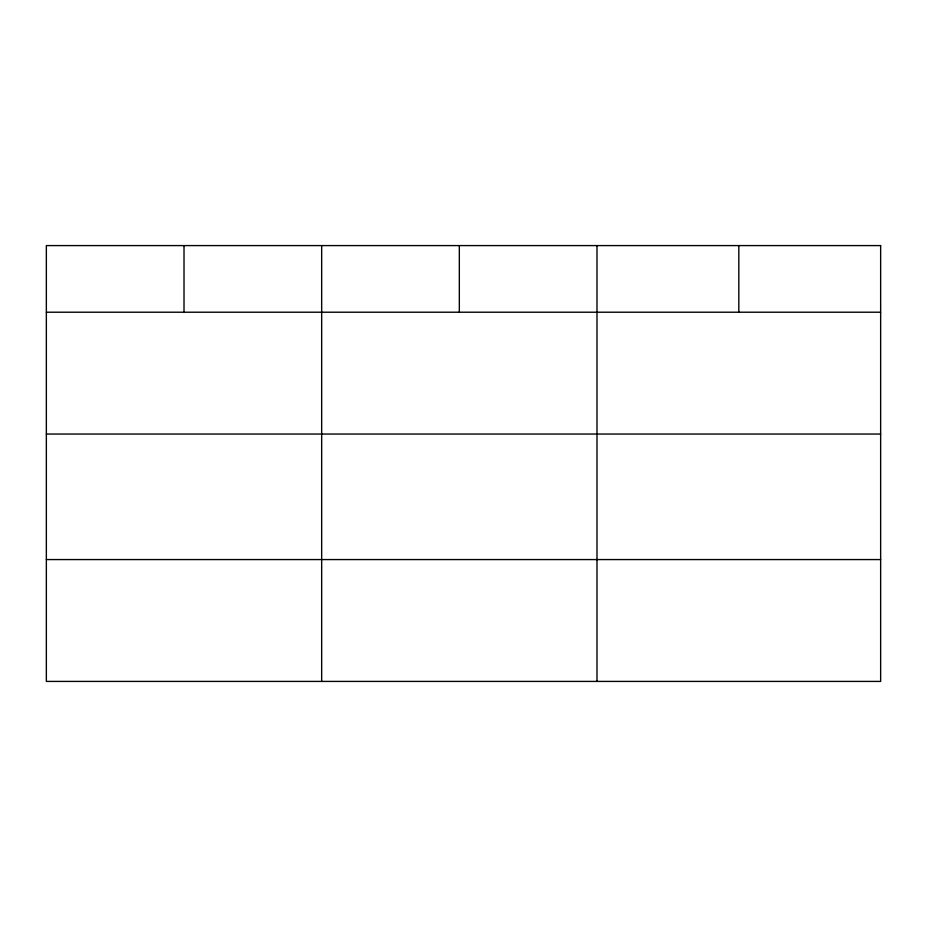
<?xml version="1.0" encoding="UTF-8"?>
<svg xmlns="http://www.w3.org/2000/svg" width="927" height="927" viewBox="0 0 927 927"><rect width="100%" height="100%" fill="white"/><g stroke="black" fill="none" stroke-linecap="round" stroke-linejoin="round"><path stroke-width="1.39" d="M46.35 312.214L880.65 312.214M46.35 434.045L880.65 434.045M46.35 559.572L880.65 559.572M738.819 245.585L738.819 312.214M596.988 245.585L596.988 681.415M459.328 245.585L459.328 312.214M321.669 245.585L321.669 681.415M184.01 245.585L184.01 312.214M880.65 245.585L46.35 245.585L46.35 681.415L880.65 681.415L880.65 245.585"/></g></svg>
